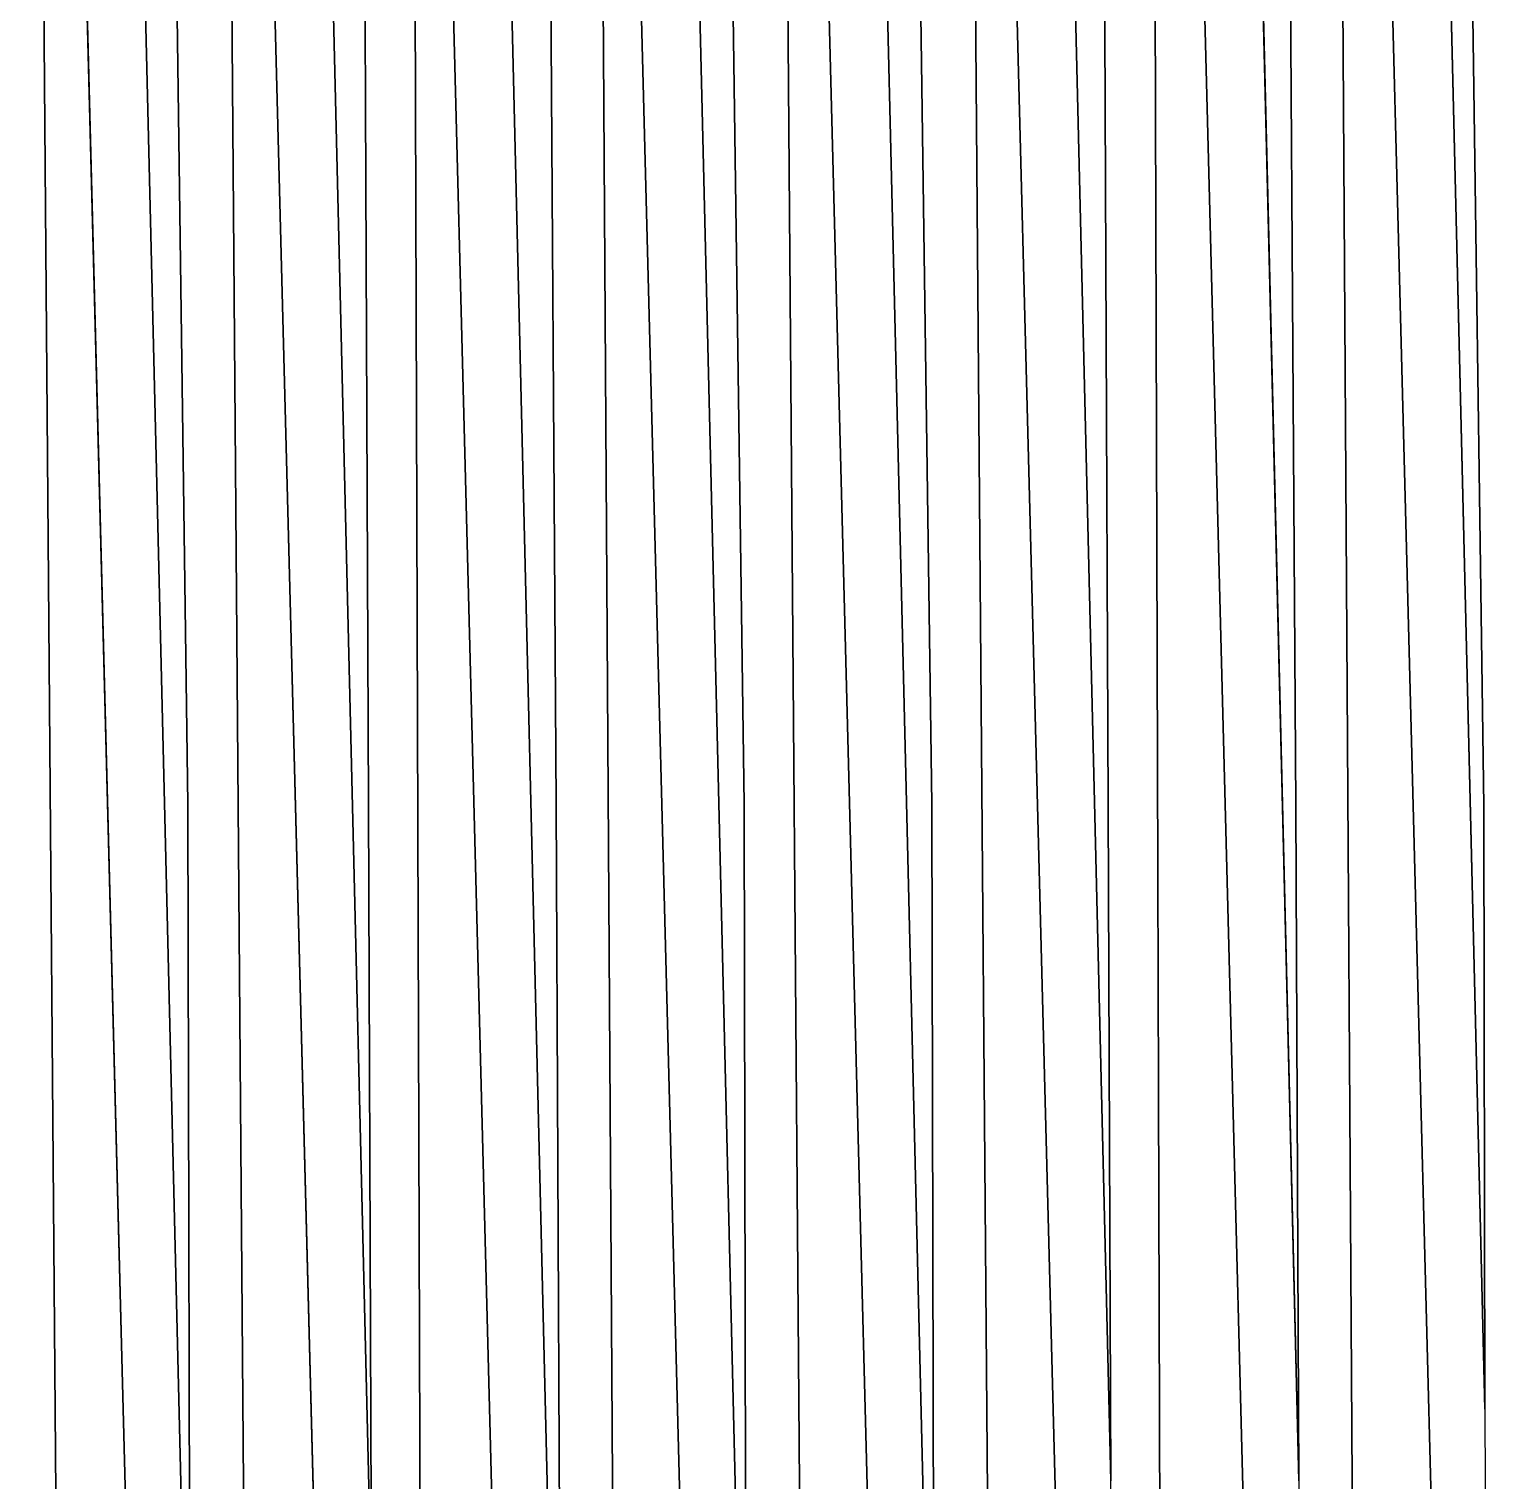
# Model space of a CAD drawing. Header units: millimetres. Extents: x 0 to 1881, y -1115 to 723.
# Drawn here: x 1306.7 to 1454.4, y -1016.1 to -869.1 of the extents above; entities that cross this region are included whole.
import ezdxf

# ---------------------------------------------------------------- set-up
doc = ezdxf.new("R2010")
doc.units = ezdxf.units.MM
doc.layers.add('Blocks', color=7, linetype='Continuous')
doc.layers.add('Blocks$Inner', color=7, linetype='Continuous', lineweight=25, true_color=0x007f00)
doc.layers.add('Blocks$Outline', color=7, linetype='Continuous', lineweight=35, true_color=0xff3f3f)

# ---------------------------------------------------------------- blocks, each defined once
blk = doc.blocks.new('PK4 Lounge Chair Top')
at = {"layer": 'Blocks$Inner'}
for p, q in [((278.71, -325.54), (269.48, 57.75)), ((259.69, -325.54), (250.48, 57.43)), ((288.51, 57.24), (297.55, -318.29)), ((169.14, 52.37), (180.15, -373.06)), ((150.49, 38.26), (161.14, -373.14))]:
    blk.add_line(p, q, dxfattribs=at)
for points in [[(163.13, 57.37), (165.1, -172.26), (166.27, -257.04), (166.49, -358.01), (166.75, -391.57), (166.8, -392.49), (166.9, -393.34), (167.04, -394.12), (167.21, -394.84), (167.04, -394.12), (166.9, -393.34), (166.8, -392.49), (166.75, -391.57)], [(168.97, 79.22), (169.14, 52.37), (170.71, -175.59), (172.27, -373.18)], [(242.31, -393.93), (242.22, -393.37), (242.14, -392.77), (242.09, -392.18), (242.05, -391.57), (241.81, -361.44), (241.57, -257.04), (240.4, -172.26), (238.43, 57.27)], [(183.2, 58.19), (184.53, -257.04), (184.86, -337.34)], [(209.26, -373.94), (209.35, -373.83), (209.45, -373.72), (209.54, -373.63), (208.3, -175.59), (207.65, -2.9), (207.34, 79.22)], [(220.87, -376.16), (220.82, -375.97), (220.77, -375.79), (220.82, -375.97), (220.87, -376.16), (222.99, -389.36), (222.79, -361.44), (222.56, -257.04), (221.38, -172.26), (219.69, 57.05), (219.55, 81.43)], [(246.3, 81.94), (246.09, 81.85), (245.99, 81.8), (245.9, 81.75), (245.7, 81.63), (245.51, 81.49), (245.32, 81.34), (245.14, 81.18), (244.97, 81), (244.8, 80.8), (244.64, 80.59), (244.49, 80.36), (244.35, 80.12), (244.22, 79.85), (244.25, 79.54), (244.26, 79.38), (244.27, 79.22), (244.51, 42.32), (255.26, -373.04), (255.38, -373.06), (255.5, -373.09)], [(294.51, 81.92), (294.49, 81.82), (294.47, 81.71), (294.46, 81.6), (294.45, 81.49), (294.44, 81.26), (294.58, 57.02), (296.27, -172.43), (297.45, -257.21), (297.55, -318.29), (297.86, -388.57)], [(150.69, 80.83), (150.6, 80.71), (150.52, 80.6), (150.35, 80.35), (150.2, 80.08), (150.23, 79.87), (150.25, 79.66), (150.26, 79.44), (150.27, 79.22), (150.49, 38.26), (151.69, -175.59), (153.25, -373.06)], [(225.21, 81.11), (225.3, 80.86), (225.38, 80.6), (225.44, 80.33), (225.49, 80.07), (225.53, 79.79), (225.56, 79.51), (225.57, 79.22), (225.85, 28.82), (226.99, -175.59), (228.55, -373.23), (228.43, -373.3)], [(274.78, -373.38), (274.68, -373.32), (274.58, -373.27), (274.48, -373.23), (274.38, -373.18), (274.28, -373.15), (264.05, 22.16), (262.65, 76.33), (262.63, 76.7), (262.63, 77.06), (262.65, 77.4), (262.67, 77.73), (262.71, 78.04), (262.75, 78.35), (262.81, 78.64), (262.88, 78.92), (262.96, 79.19), (263.05, 79.44), (263.15, 79.68)], [(282.24, 79.04), (282.23, 79.22), (282.22, 79.39), (282.23, 79.22), (282.24, 79.04), (282.34, 50.11), (283.19, -175.76), (284.44, -373.73)], [(197.06, -373.51), (197.18, -373.42), (197.3, -373.33), (197.43, -373.26), (197.55, -373.2), (197.68, -373.14), (197.81, -373.1), (197.88, -373.08), (197.95, -373.07), (198.08, -373.04), (198.21, -373.03), (189.19, -24.15), (186.59, 76.33), (186.57, 76.83), (186.58, 77.31), (186.61, 77.76)], [(201.16, -375), (201.24, -375.15), (201.31, -375.31), (201.38, -375.47), (201.44, -375.64), (201.5, -375.81), (201.55, -375.98), (201.59, -376.16), (204.43, -392.77), (204.37, -392.19), (204.33, -391.57), (204.06, -366.17), (203.32, -353.79), (193.41, 58.27), (193.26, 58.47), (193.11, 58.68), (192.96, 58.91), (192.82, 59.16), (192.69, 59.42), (192.56, 59.7)], [(232.33, 57.26), (232.27, 57.29), (232.2, 57.33), (232.07, 57.41), (231.95, 57.49), (231.82, 57.59), (231.69, 57.7), (231.57, 57.82), (231.45, 57.95), (241.35, -353.79), (241.81, -361.44)], [(260.15, -388.67), (259.69, -325.54), (259.42, -257.21), (258.09, 57.59)], [(156.35, 57.53), (166.24, -353.79), (166.49, -358.01)], [(184.86, -337.34), (175.37, 57.29), (175.44, 57.28), (175.5, 57.27), (175.57, 57.26), (175.64, 57.26)], [(204.06, -366.17), (203.54, -257.04), (201.48, 57.45)], [(212.44, 57.5), (222.33, -353.79), (222.79, -361.44)], [(276.37, 57.07), (278.43, -257.21), (278.71, -325.54), (279.21, -391.28)], [(292.89, -373.01), (292.97, -373.02), (293.05, -373.03), (293.13, -373.05), (293.29, -373.08), (282.34, 50.11)], [(244.51, 42.32), (246.01, -175.59), (247.57, -373.15), (247.43, -373.21)], [(225.85, 28.82), (236.24, -373.01)], [(264.33, -375.47), (264.44, -375.16), (264.55, -374.88), (264.67, -374.61), (264.8, -374.37), (264.17, -175.76), (264.05, 22.16)], [(216.62, -373.3), (216.74, -373.23), (216.86, -373.18), (216.98, -373.13), (217.11, -373.09), (217.23, -373.06), (207.65, -2.9)], [(189.91, -374.05), (189.28, -175.59), (189.19, -24.15)]]:
    blk.add_lwpolyline(points, dxfattribs=at)
at = {"layer": 'Blocks$Outline'}
for points in [[(175.37, 57.29), (184.86, -337.34), (184.53, -257.04), (183.2, 58.19)], [(212.44, 57.5), (222.33, -353.79), (222.79, -361.44), (222.56, -257.04), (221.38, -172.26), (219.69, 57.05)], [(250.48, 57.43), (259.69, -325.54), (259.42, -257.21), (258.09, 57.59)], [(288.51, 57.24), (297.55, -318.29), (297.45, -257.21), (296.27, -172.43), (294.58, 57.02)], [(156.35, 57.53), (166.24, -353.79), (166.49, -358.01), (166.27, -257.04), (165.1, -172.26), (163.13, 57.37)], [(193.41, 58.27), (203.32, -353.79), (204.06, -366.17), (203.54, -257.04), (201.48, 57.45)], [(231.45, 57.95), (241.35, -353.79), (241.81, -361.44), (241.57, -257.04), (240.4, -172.26), (238.43, 57.27)], [(269.48, 57.75), (278.71, -325.54), (278.43, -257.21), (276.37, 57.07)], [(180.15, -373.06), (169.14, 52.37)], [(170.71, -175.59), (172.27, -373.18)], [(293.29, -373.08), (282.34, 50.11)], [(283.19, -175.76), (284.44, -373.73)], [(255.26, -373.04), (244.51, 42.32)], [(246.01, -175.59), (247.57, -373.15)], [(161.14, -373.14), (150.49, 38.26)], [(151.69, -175.59), (153.25, -373.06)], [(236.24, -373.01), (225.85, 28.82)], [(226.99, -175.59), (228.55, -373.23)], [(274.28, -373.15), (264.05, 22.16)], [(264.17, -175.76), (264.8, -374.37)], [(217.23, -373.06), (207.65, -2.9)], [(208.3, -175.59), (209.54, -373.63)], [(198.21, -373.03), (189.19, -24.15)], [(189.28, -175.59), (189.91, -374.05)]]:
    blk.add_lwpolyline(points, dxfattribs=at)

msp = doc.modelspace()

# ---------------------------------------------------------------- block references
at = {"layer": 'Blocks'}
msp.add_blockref('PK4 Lounge Chair Top', (1156.54, -690.54), dxfattribs=at)

doc.saveas('drawing.dxf')
